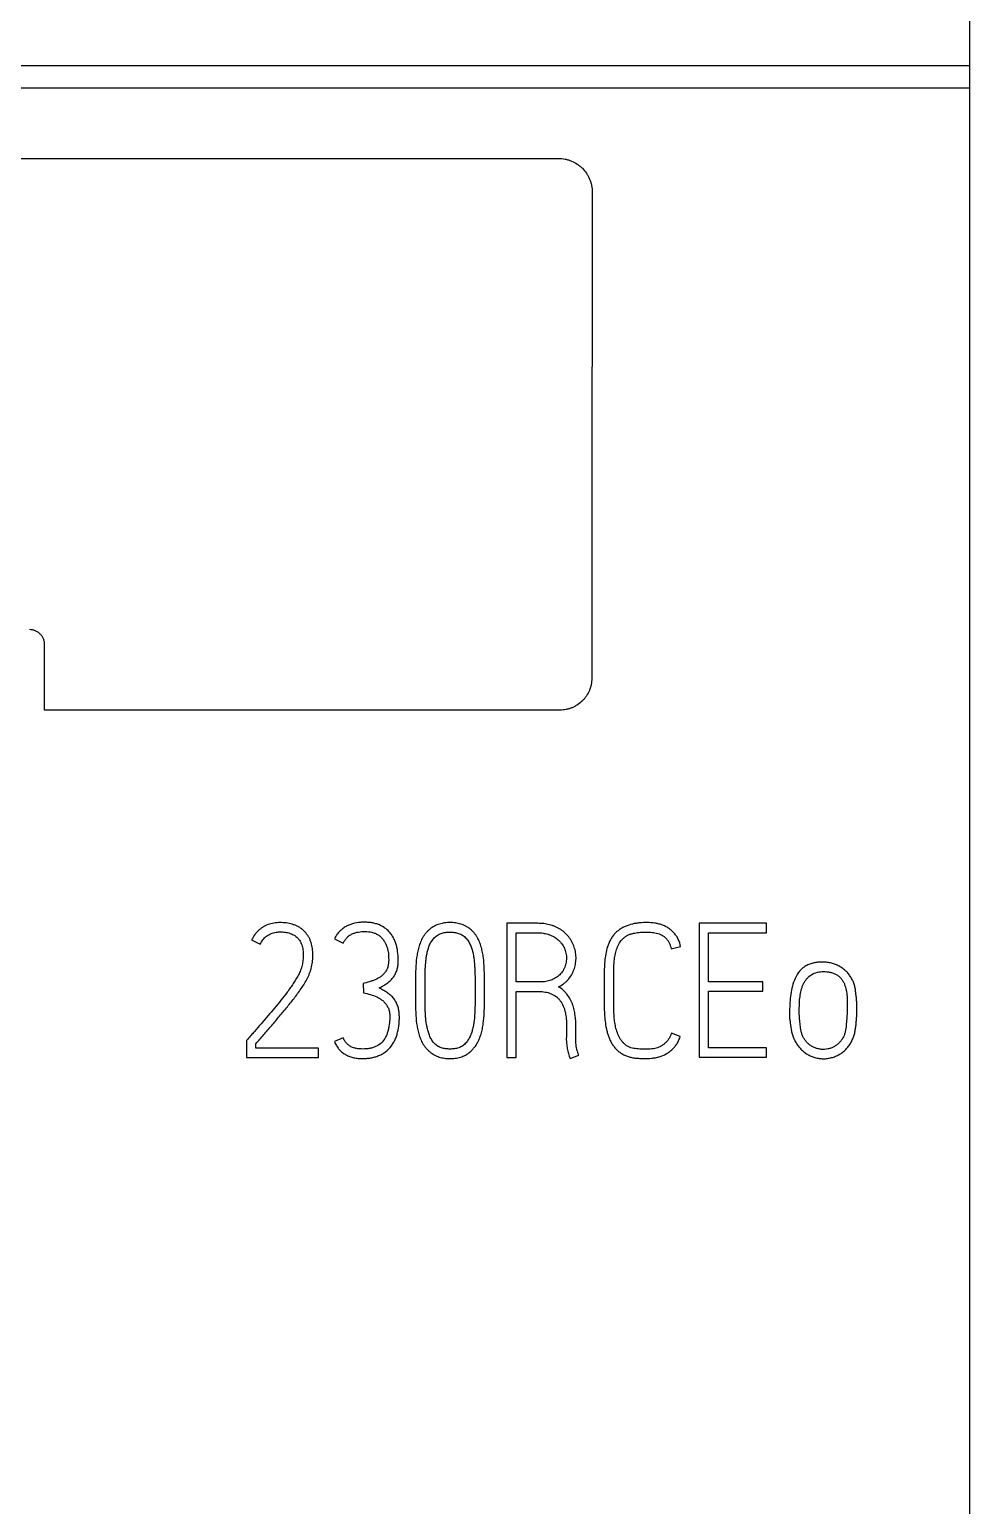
# Model space of a CAD drawing. Extents: x 0 to 420, y 0 to 297.
# Drawn here: x 143.73 to 157.73, y 192.13 to 214.12 of the extents above; entities that cross this region are included whole.
import ezdxf

# ---------------------------------------------------------------- set-up
doc = ezdxf.new("R2010")
doc.units = 0
doc.header["$LTSCALE"] = 23.1
doc.layers.add('10000_FRONT', color=7, linetype='CONTINUOUS')
doc.layers.add('10500_FRONT_LABELING', color=7, linetype='CONTINUOUS')

msp = doc.modelspace()

# ---------------------------------------------------------------- linework, layer by layer
at = {"layer": '10000_FRONT', "color": 7, "linetype": 'CONTINUOUS'}
for p, q in [((157.734, 236.105), (157.734, 146.105)), ((86.234, 213.585), (157.734, 213.585)), ((86.234, 213.252), (157.734, 213.252)), ((130.754, 212.199), (151.615, 212.199)), ((151.634, 203.981), (143.96, 203.981))]:
    msp.add_line(p, q, dxfattribs=at)
for points, knots in [([(151.615, 212.199), (151.648, 212.199), (151.681, 212.195), (151.729, 212.186), (151.745, 212.181), (151.776, 212.172), (151.792, 212.166), (151.837, 212.147), (151.866, 212.132), (151.907, 212.105), (151.92, 212.095), (151.945, 212.074), (151.957, 212.064), (151.992, 212.029), (152.013, 212.004), (152.04, 211.963), (152.048, 211.949), (152.064, 211.92), (152.071, 211.905), (152.083, 211.875), (152.089, 211.86), (152.098, 211.829), (152.102, 211.813), (152.112, 211.764), (152.115, 211.732), (152.115, 211.699)], [0, 0, 0, 0, 0.125, 0.125, 0.1875, 0.1875, 0.25, 0.25, 0.375, 0.375, 0.4375, 0.4375, 0.5, 0.5, 0.625, 0.625, 0.6875, 0.6875, 0.75, 0.75, 0.8125, 0.8125, 0.875, 0.875, 1, 1, 1, 1]), ([(143.96, 204.955), (143.96, 204.969), (143.958, 204.984), (143.954, 205.006), (143.952, 205.013), (143.948, 205.027), (143.945, 205.034), (143.937, 205.054), (143.93, 205.067), (143.914, 205.092), (143.904, 205.103), (143.883, 205.124), (143.872, 205.133), (143.854, 205.146), (143.847, 205.15), (143.834, 205.157), (143.821, 205.163), (143.807, 205.168), (143.793, 205.172), (143.786, 205.174), (143.764, 205.178), (143.749, 205.18), (143.734, 205.18)], [0, 0, 0, 0, 0.125, 0.125, 0.1875, 0.1875, 0.25, 0.25, 0.375, 0.375, 0.5, 0.5, 0.625, 0.625, 0.6875, 0.6875, 0.75, 0.8125, 0.8125, 0.875, 0.875, 1, 1, 1, 1]), ([(152.109, 204.455), (152.109, 204.423), (152.106, 204.392), (152.097, 204.347), (152.093, 204.332), (152.084, 204.302), (152.079, 204.288), (152.061, 204.245), (152.046, 204.217), (152.02, 204.179), (152.011, 204.166), (151.991, 204.142), (151.981, 204.131), (151.948, 204.098), (151.924, 204.078), (151.885, 204.052), (151.872, 204.044), (151.844, 204.03), (151.817, 204.016), (151.787, 204.006), (151.758, 203.997), (151.743, 203.993), (151.697, 203.984), (151.666, 203.981), (151.634, 203.981)], [0, 0, 0, 0, 0.125, 0.125, 0.1875, 0.1875, 0.25, 0.25, 0.375, 0.375, 0.4375, 0.4375, 0.5, 0.5, 0.625, 0.625, 0.6875, 0.6875, 0.75, 0.8125, 0.8125, 0.875, 0.875, 1, 1, 1, 1])]:
    msp.add_open_spline(points, degree=3, knots=knots, dxfattribs=at)
for points in [[(152.115, 211.699), (152.112, 209.285), (152.11, 206.87), (152.109, 204.455)], [(143.96, 203.981), (143.96, 204.305), (143.96, 204.63), (143.96, 204.955)]]:
    msp.add_open_spline(points, degree=3, dxfattribs=at)
at = {"layer": '10500_FRONT_LABELING', "color": 7, "linetype": 'CONTINUOUS'}
for p, q in [((150.843, 200.805), (150.843, 198.805)), ((151.306, 200.805), (150.843, 200.805)), ((153.709, 200.805), (153.709, 198.81)), ((154.71, 200.805), (153.709, 200.805)), ((154.71, 200.663), (154.71, 200.805)), ((147.043, 200.558), (147.169, 200.494)), ((148.275, 200.572), (148.404, 200.508)), ((150.985, 199.931), (150.985, 200.663)), ((150.985, 200.663), (151.306, 200.663)), ((153.848, 199.931), (153.848, 200.663)), ((153.848, 200.663), (154.71, 200.663)), ((153.293, 200.425), (153.43, 200.458)), ((152.295, 200.097), (152.295, 199.57)), ((152.437, 199.57), (152.437, 200.097)), ((148.702, 199.906), (148.71, 199.767)), ((151.328, 199.931), (150.985, 199.931)), ((154.657, 199.931), (153.848, 199.931)), ((154.657, 199.792), (154.657, 199.931)), ((149.482, 199.817), (149.482, 199.787)), ((149.625, 199.787), (149.625, 199.817)), ((150.372, 199.817), (150.372, 199.787)), ((150.511, 199.787), (150.511, 199.817)), ((150.985, 198.805), (150.985, 199.789)), ((150.985, 199.789), (151.322, 199.789)), ((153.848, 198.949), (153.848, 199.792)), ((153.848, 199.792), (154.657, 199.792)), ((151.732, 199.29), (151.732, 199.115)), ((151.872, 199.207), (151.872, 199.262)), ((146.985, 199.079), (146.968, 199.06)), ((146.968, 199.06), (146.968, 198.805)), ((147.107, 198.943), (147.107, 199.01)), ((148.404, 199.101), (148.275, 199.043)), ((151.732, 199.115), (151.729, 199.09)), ((153.427, 199.121), (153.296, 199.168)), ((146.968, 198.805), (148.038, 198.805)), ((148.038, 198.943), (147.107, 198.943)), ((148.038, 198.805), (148.038, 198.943)), ((150.843, 198.805), (150.985, 198.805)), ((151.785, 198.791), (151.916, 198.841)), ((153.709, 198.81), (154.71, 198.81)), ((154.71, 198.949), (153.848, 198.949)), ((154.71, 198.81), (154.71, 198.949))]:
    msp.add_line(p, q, dxfattribs=at)
for points, knots in [([(147.107, 199.01), (147.146, 199.056), (147.185, 199.102), (147.264, 199.194), (147.303, 199.239), (147.381, 199.331), (147.421, 199.377), (147.498, 199.469), (147.537, 199.516), (147.613, 199.609), (147.651, 199.656), (147.706, 199.728), (147.724, 199.752), (147.759, 199.801), (147.776, 199.826), (147.81, 199.877), (147.826, 199.902), (147.857, 199.954), (147.871, 199.981), (147.89, 200.022), (147.896, 200.036), (147.907, 200.064), (147.913, 200.078), (147.922, 200.107), (147.926, 200.121), (147.934, 200.151), (147.937, 200.166), (147.946, 200.21), (147.95, 200.24), (147.955, 200.3), (147.955, 200.33), (147.953, 200.376), (147.952, 200.391), (147.949, 200.421), (147.947, 200.437), (147.939, 200.481), (147.931, 200.511), (147.918, 200.547), (147.915, 200.554), (147.909, 200.568), (147.906, 200.575), (147.896, 200.595), (147.888, 200.608), (147.872, 200.634), (147.863, 200.646), (147.843, 200.669), (147.833, 200.68), (147.811, 200.702), (147.8, 200.712), (147.776, 200.731), (147.763, 200.739), (147.737, 200.754), (147.724, 200.761), (147.696, 200.773), (147.682, 200.779), (147.639, 200.794), (147.61, 200.802), (147.565, 200.81), (147.55, 200.811), (147.52, 200.814), (147.504, 200.815), (147.459, 200.816), (147.428, 200.815), (147.383, 200.81), (147.368, 200.807), (147.338, 200.801), (147.323, 200.798), (147.28, 200.784), (147.252, 200.772), (147.212, 200.749), (147.199, 200.741), (147.175, 200.723), (147.151, 200.704), (147.129, 200.683), (147.109, 200.66), (147.099, 200.649), (147.071, 200.612), (147.056, 200.586), (147.043, 200.558)], [0, 0, 0, 0, 0.0625, 0.0625, 0.125, 0.125, 0.1875, 0.1875, 0.25, 0.25, 0.3125, 0.3125, 0.34375, 0.34375, 0.375, 0.375, 0.40625, 0.40625, 0.4375, 0.4375, 0.453125, 0.453125, 0.46875, 0.46875, 0.484375, 0.484375, 0.5, 0.5, 0.53125, 0.53125, 0.5625, 0.5625, 0.578125, 0.578125, 0.59375, 0.59375, 0.625, 0.625, 0.632812, 0.632812, 0.640625, 0.640625, 0.65625, 0.65625, 0.671875, 0.671875, 0.6875, 0.6875, 0.703125, 0.703125, 0.71875, 0.71875, 0.734375, 0.734375, 0.75, 0.75, 0.78125, 0.78125, 0.796875, 0.796875, 0.8125, 0.8125, 0.84375, 0.84375, 0.859375, 0.859375, 0.875, 0.875, 0.90625, 0.90625, 0.921875, 0.921875, 0.9375, 0.953125, 0.953125, 0.96875, 0.96875, 1, 1, 1, 1]), ([(148.942, 199.842), (148.96, 199.851), (148.977, 199.86), (149.012, 199.88), (149.029, 199.891), (149.054, 199.907), (149.062, 199.913), (149.078, 199.925), (149.086, 199.931), (149.101, 199.944), (149.109, 199.951), (149.123, 199.966), (149.13, 199.973), (149.15, 199.996), (149.162, 200.013), (149.177, 200.039), (149.182, 200.048), (149.191, 200.066), (149.195, 200.075), (149.206, 200.104), (149.212, 200.123), (149.22, 200.163), (149.223, 200.183), (149.226, 200.223), (149.226, 200.243), (149.226, 200.284), (149.225, 200.304), (149.221, 200.364), (149.216, 200.404), (149.202, 200.464), (149.197, 200.483), (149.185, 200.522), (149.177, 200.541), (149.161, 200.577), (149.151, 200.595), (149.13, 200.63), (149.118, 200.647), (149.092, 200.678), (149.072, 200.7), (149.048, 200.719), (149.032, 200.732), (149.024, 200.738), (148.982, 200.766), (148.945, 200.783), (148.896, 200.798), (148.886, 200.801), (148.867, 200.806), (148.837, 200.812), (148.787, 200.819), (148.747, 200.821), (148.706, 200.821), (148.686, 200.821), (148.625, 200.816), (148.586, 200.81), (148.537, 200.796), (148.528, 200.793), (148.509, 200.786), (148.499, 200.782), (148.471, 200.77), (148.435, 200.751), (148.402, 200.728), (148.378, 200.708), (148.371, 200.702), (148.356, 200.688), (148.349, 200.68), (148.328, 200.658), (148.316, 200.642), (148.299, 200.617), (148.294, 200.608), (148.284, 200.59), (148.279, 200.581), (148.275, 200.572)], [0, 0, 0, 0, 0.03125, 0.03125, 0.0625, 0.0625, 0.078125, 0.078125, 0.09375, 0.09375, 0.109375, 0.109375, 0.125, 0.125, 0.15625, 0.15625, 0.171875, 0.171875, 0.1875, 0.1875, 0.21875, 0.21875, 0.25, 0.25, 0.28125, 0.28125, 0.3125, 0.3125, 0.375, 0.375, 0.40625, 0.40625, 0.4375, 0.4375, 0.46875, 0.46875, 0.5, 0.5, 0.53125, 0.546875, 0.546875, 0.5625, 0.5625, 0.625, 0.625, 0.640625, 0.640625, 0.65625, 0.6875, 0.71875, 0.71875, 0.75, 0.75, 0.8125, 0.8125, 0.828125, 0.828125, 0.84375, 0.84375, 0.875, 0.90625, 0.90625, 0.921875, 0.921875, 0.9375, 0.9375, 0.96875, 0.96875, 0.984375, 0.984375, 1, 1, 1, 1]), ([(150.511, 199.817), (150.511, 199.87), (150.511, 199.923), (150.51, 200.002), (150.51, 200.029), (150.509, 200.082), (150.508, 200.108), (150.505, 200.187), (150.501, 200.24), (150.491, 200.318), (150.487, 200.345), (150.477, 200.397), (150.471, 200.423), (150.456, 200.475), (150.448, 200.5), (150.428, 200.55), (150.416, 200.574), (150.395, 200.609), (150.388, 200.62), (150.372, 200.642), (150.364, 200.653), (150.338, 200.683), (150.319, 200.702), (150.288, 200.728), (150.277, 200.736), (150.255, 200.751), (150.243, 200.758), (150.208, 200.776), (150.183, 200.786), (150.144, 200.798), (150.131, 200.801), (150.105, 200.807), (150.092, 200.809), (150.052, 200.814), (150.025, 200.816), (149.971, 200.816), (149.944, 200.814), (149.891, 200.807), (149.865, 200.802), (149.827, 200.79), (149.814, 200.786), (149.789, 200.776), (149.776, 200.77), (149.741, 200.751), (149.719, 200.736), (149.687, 200.711), (149.677, 200.702), (149.658, 200.683), (149.649, 200.673), (149.632, 200.652), (149.624, 200.642), (149.608, 200.62), (149.601, 200.608), (149.58, 200.574), (149.569, 200.55), (149.549, 200.5), (149.54, 200.475), (149.529, 200.436), (149.526, 200.423), (149.519, 200.397), (149.516, 200.384), (149.508, 200.345), (149.504, 200.319), (149.493, 200.24), (149.489, 200.187), (149.486, 200.108), (149.485, 200.082), (149.484, 200.029), (149.484, 200.002), (149.483, 199.923), (149.482, 199.87), (149.482, 199.817)], [0, 0, 0, 0, 0.0625, 0.0625, 0.09375, 0.09375, 0.125, 0.125, 0.1875, 0.1875, 0.21875, 0.21875, 0.25, 0.25, 0.28125, 0.28125, 0.3125, 0.3125, 0.328125, 0.328125, 0.34375, 0.34375, 0.375, 0.375, 0.390625, 0.390625, 0.40625, 0.40625, 0.4375, 0.4375, 0.453125, 0.453125, 0.46875, 0.46875, 0.5, 0.5, 0.53125, 0.53125, 0.5625, 0.5625, 0.578125, 0.578125, 0.59375, 0.59375, 0.625, 0.625, 0.640625, 0.640625, 0.65625, 0.65625, 0.671875, 0.671875, 0.6875, 0.6875, 0.71875, 0.71875, 0.75, 0.75, 0.765625, 0.765625, 0.78125, 0.78125, 0.8125, 0.8125, 0.875, 0.875, 0.90625, 0.90625, 0.9375, 0.9375, 1, 1, 1, 1]), ([(151.615, 199.859), (151.641, 199.872), (151.666, 199.887), (151.7, 199.913), (151.712, 199.922), (151.733, 199.941), (151.744, 199.952), (151.773, 199.984), (151.79, 200.007), (151.812, 200.044), (151.819, 200.057), (151.831, 200.083), (151.837, 200.097), (151.852, 200.137), (151.86, 200.165), (151.868, 200.208), (151.87, 200.222), (151.873, 200.251), (151.874, 200.265), (151.875, 200.309), (151.873, 200.337), (151.866, 200.38), (151.863, 200.394), (151.856, 200.423), (151.852, 200.437), (151.838, 200.478), (151.827, 200.504), (151.807, 200.542), (151.799, 200.555), (151.783, 200.579), (151.775, 200.591), (151.748, 200.625), (151.728, 200.646), (151.696, 200.675), (151.685, 200.684), (151.661, 200.701), (151.649, 200.71), (151.613, 200.732), (151.587, 200.746), (151.547, 200.763), (151.533, 200.768), (151.506, 200.777), (151.464, 200.789), (151.421, 200.797), (151.378, 200.801), (151.364, 200.803), (151.335, 200.804), (151.32, 200.805), (151.306, 200.805)], [0, 0, 0, 0, 0.0625, 0.0625, 0.09375, 0.09375, 0.125, 0.125, 0.1875, 0.1875, 0.21875, 0.21875, 0.25, 0.25, 0.3125, 0.3125, 0.34375, 0.34375, 0.375, 0.375, 0.4375, 0.4375, 0.46875, 0.46875, 0.5, 0.5, 0.5625, 0.5625, 0.59375, 0.59375, 0.625, 0.625, 0.6875, 0.6875, 0.71875, 0.71875, 0.75, 0.75, 0.8125, 0.8125, 0.84375, 0.84375, 0.875, 0.9375, 0.9375, 0.96875, 0.96875, 1, 1, 1, 1]), ([(153.43, 200.458), (153.425, 200.495), (153.414, 200.531), (153.394, 200.573), (153.39, 200.581), (153.381, 200.598), (153.376, 200.605), (153.361, 200.629), (153.349, 200.643), (153.325, 200.671), (153.311, 200.685), (153.283, 200.709), (153.268, 200.721), (153.238, 200.741), (153.222, 200.751), (153.188, 200.768), (153.171, 200.775), (153.136, 200.788), (153.118, 200.793), (153.082, 200.802), (153.064, 200.805), (153.008, 200.813), (152.971, 200.815), (152.898, 200.816), (152.861, 200.815), (152.805, 200.81), (152.787, 200.807), (152.75, 200.802), (152.732, 200.798), (152.677, 200.785), (152.642, 200.774), (152.599, 200.755), (152.591, 200.751), (152.574, 200.743), (152.566, 200.739), (152.542, 200.725), (152.526, 200.715), (152.497, 200.692), (152.482, 200.68), (152.455, 200.654), (152.443, 200.641), (152.42, 200.612), (152.409, 200.596), (152.395, 200.573), (152.39, 200.565), (152.381, 200.548), (152.377, 200.54), (152.357, 200.498), (152.344, 200.463), (152.324, 200.392), (152.317, 200.356), (152.3, 200.246), (152.295, 200.172), (152.295, 200.097)], [0, 0, 0, 0, 0.0625, 0.0625, 0.078125, 0.078125, 0.09375, 0.09375, 0.125, 0.125, 0.15625, 0.15625, 0.1875, 0.1875, 0.21875, 0.21875, 0.25, 0.25, 0.28125, 0.28125, 0.3125, 0.3125, 0.375, 0.375, 0.4375, 0.4375, 0.46875, 0.46875, 0.5, 0.5, 0.5625, 0.5625, 0.578125, 0.578125, 0.59375, 0.59375, 0.625, 0.625, 0.65625, 0.65625, 0.6875, 0.6875, 0.71875, 0.71875, 0.734375, 0.734375, 0.75, 0.75, 0.8125, 0.8125, 0.875, 0.875, 1, 1, 1, 1]), ([(147.169, 200.494), (147.18, 200.517), (147.193, 200.539), (147.218, 200.569), (147.226, 200.579), (147.245, 200.597), (147.265, 200.614), (147.286, 200.628), (147.308, 200.641), (147.32, 200.647), (147.356, 200.662), (147.38, 200.668), (147.419, 200.674), (147.432, 200.675), (147.457, 200.677), (147.47, 200.677), (147.509, 200.677), (147.534, 200.674), (147.572, 200.667), (147.585, 200.665), (147.61, 200.658), (147.622, 200.653), (147.646, 200.644), (147.658, 200.638), (147.674, 200.628), (147.68, 200.625), (147.691, 200.618), (147.696, 200.614), (147.711, 200.602), (147.721, 200.593), (147.734, 200.579), (147.738, 200.575), (147.746, 200.565), (147.75, 200.559), (147.761, 200.543), (147.768, 200.532), (147.78, 200.509), (147.785, 200.497), (147.793, 200.473), (147.797, 200.46), (147.803, 200.435), (147.805, 200.423), (147.809, 200.397), (147.81, 200.385), (147.812, 200.359), (147.813, 200.346), (147.812, 200.307), (147.811, 200.282), (147.804, 200.231), (147.8, 200.206), (147.791, 200.168), (147.788, 200.156), (147.78, 200.131), (147.776, 200.119), (147.763, 200.082), (147.753, 200.059), (147.729, 200.014), (147.716, 199.992), (147.69, 199.949), (147.662, 199.906), (147.633, 199.864), (147.604, 199.822), (147.589, 199.801), (147.543, 199.74), (147.512, 199.7), (147.448, 199.62), (147.416, 199.581), (147.35, 199.503), (147.317, 199.464), (147.251, 199.387), (147.218, 199.348), (147.152, 199.271), (147.118, 199.233), (147.068, 199.175), (147.051, 199.156), (147.018, 199.118), (147.001, 199.098), (146.985, 199.079)], [0, 0, 0, 0, 0.03125, 0.03125, 0.046875, 0.046875, 0.0625, 0.078125, 0.078125, 0.09375, 0.09375, 0.125, 0.125, 0.140625, 0.140625, 0.15625, 0.15625, 0.1875, 0.1875, 0.203125, 0.203125, 0.21875, 0.21875, 0.234375, 0.234375, 0.242188, 0.242188, 0.25, 0.25, 0.265625, 0.265625, 0.273438, 0.273438, 0.28125, 0.28125, 0.296875, 0.296875, 0.3125, 0.3125, 0.328125, 0.328125, 0.34375, 0.34375, 0.359375, 0.359375, 0.375, 0.375, 0.40625, 0.40625, 0.4375, 0.4375, 0.453125, 0.453125, 0.46875, 0.46875, 0.5, 0.5, 0.53125, 0.53125, 0.5625, 0.59375, 0.59375, 0.625, 0.625, 0.6875, 0.6875, 0.75, 0.75, 0.8125, 0.8125, 0.875, 0.875, 0.9375, 0.9375, 0.96875, 0.96875, 1, 1, 1, 1]), ([(148.404, 200.508), (148.411, 200.523), (148.419, 200.537), (148.438, 200.564), (148.448, 200.577), (148.471, 200.601), (148.484, 200.612), (148.504, 200.626), (148.511, 200.631), (148.525, 200.639), (148.533, 200.643), (148.547, 200.65), (148.555, 200.654), (148.571, 200.659), (148.579, 200.662), (148.603, 200.669), (148.619, 200.673), (148.651, 200.678), (148.668, 200.68), (148.701, 200.682), (148.718, 200.683), (148.768, 200.682), (148.8, 200.678), (148.841, 200.669), (148.849, 200.667), (148.865, 200.662), (148.873, 200.659), (148.896, 200.65), (148.911, 200.642), (148.932, 200.629), (148.939, 200.624), (148.952, 200.614), (148.959, 200.608), (148.977, 200.592), (148.988, 200.579), (149.004, 200.56), (149.008, 200.553), (149.018, 200.539), (149.031, 200.518), (149.042, 200.496), (149.051, 200.473), (149.054, 200.465), (149.06, 200.449), (149.062, 200.441), (149.069, 200.417), (149.072, 200.401), (149.081, 200.352), (149.083, 200.319), (149.084, 200.269), (149.084, 200.252), (149.083, 200.219), (149.081, 200.203), (149.076, 200.17), (149.072, 200.154), (149.06, 200.123), (149.052, 200.108), (149.039, 200.087), (149.034, 200.08), (149.024, 200.067), (149.019, 200.06), (149.008, 200.048), (149.002, 200.042), (148.99, 200.03), (148.983, 200.025), (148.964, 200.009), (148.95, 200), (148.922, 199.983), (148.907, 199.976), (148.877, 199.962), (148.861, 199.956), (148.83, 199.945), (148.814, 199.94), (148.766, 199.925), (148.734, 199.915), (148.702, 199.906)], [0, 0, 0, 0, 0.03125, 0.03125, 0.0625, 0.0625, 0.09375, 0.09375, 0.109375, 0.109375, 0.125, 0.125, 0.140625, 0.140625, 0.15625, 0.15625, 0.1875, 0.1875, 0.21875, 0.21875, 0.25, 0.25, 0.3125, 0.3125, 0.328125, 0.328125, 0.34375, 0.34375, 0.375, 0.375, 0.390625, 0.390625, 0.40625, 0.40625, 0.4375, 0.4375, 0.453125, 0.453125, 0.46875, 0.5, 0.5, 0.515625, 0.515625, 0.53125, 0.53125, 0.5625, 0.5625, 0.625, 0.625, 0.65625, 0.65625, 0.6875, 0.6875, 0.71875, 0.71875, 0.75, 0.75, 0.765625, 0.765625, 0.78125, 0.78125, 0.796875, 0.796875, 0.8125, 0.8125, 0.84375, 0.84375, 0.875, 0.875, 0.90625, 0.90625, 0.9375, 0.9375, 1, 1, 1, 1]), ([(149.625, 199.817), (149.625, 199.861), (149.625, 199.905), (149.626, 199.992), (149.626, 200.036), (149.628, 200.102), (149.629, 200.124), (149.632, 200.168), (149.633, 200.19), (149.637, 200.233), (149.639, 200.255), (149.645, 200.299), (149.648, 200.32), (149.656, 200.363), (149.661, 200.385), (149.672, 200.427), (149.679, 200.447), (149.691, 200.478), (149.696, 200.488), (149.706, 200.508), (149.711, 200.518), (149.723, 200.536), (149.735, 200.555), (149.749, 200.572), (149.764, 200.588), (149.772, 200.596), (149.788, 200.611), (149.797, 200.618), (149.815, 200.63), (149.824, 200.636), (149.844, 200.646), (149.854, 200.65), (149.886, 200.661), (149.907, 200.666), (149.94, 200.671), (149.951, 200.672), (149.973, 200.674), (149.984, 200.674), (150.018, 200.674), (150.039, 200.673), (150.072, 200.669), (150.083, 200.667), (150.105, 200.662), (150.115, 200.659), (150.147, 200.648), (150.167, 200.639), (150.195, 200.62), (150.204, 200.614), (150.221, 200.599), (150.229, 200.592), (150.244, 200.575), (150.251, 200.566), (150.264, 200.548), (150.27, 200.539), (150.288, 200.511), (150.298, 200.491), (150.311, 200.46), (150.315, 200.45), (150.322, 200.429), (150.325, 200.418), (150.335, 200.387), (150.34, 200.365), (150.348, 200.322), (150.351, 200.3), (150.357, 200.257), (150.359, 200.235), (150.363, 200.191), (150.364, 200.169), (150.367, 200.125), (150.368, 200.103), (150.37, 200.037), (150.37, 199.993), (150.371, 199.905), (150.372, 199.861), (150.372, 199.817)], [0, 0, 0, 0, 0.0625, 0.0625, 0.125, 0.125, 0.15625, 0.15625, 0.1875, 0.1875, 0.21875, 0.21875, 0.25, 0.25, 0.28125, 0.28125, 0.3125, 0.3125, 0.328125, 0.328125, 0.34375, 0.34375, 0.359375, 0.375, 0.375, 0.390625, 0.390625, 0.40625, 0.40625, 0.421875, 0.421875, 0.4375, 0.4375, 0.46875, 0.46875, 0.484375, 0.484375, 0.5, 0.5, 0.53125, 0.53125, 0.546875, 0.546875, 0.5625, 0.5625, 0.59375, 0.59375, 0.609375, 0.609375, 0.625, 0.625, 0.640625, 0.640625, 0.65625, 0.65625, 0.6875, 0.6875, 0.703125, 0.703125, 0.71875, 0.71875, 0.75, 0.75, 0.78125, 0.78125, 0.8125, 0.8125, 0.84375, 0.84375, 0.875, 0.875, 0.9375, 0.9375, 1, 1, 1, 1]), ([(151.306, 200.663), (151.332, 200.663), (151.357, 200.662), (151.408, 200.655), (151.434, 200.65), (151.483, 200.634), (151.507, 200.624), (151.552, 200.6), (151.574, 200.586), (151.605, 200.562), (151.614, 200.554), (151.633, 200.536), (151.651, 200.517), (151.666, 200.496), (151.681, 200.475), (151.687, 200.463), (151.705, 200.429), (151.713, 200.404), (151.723, 200.367), (151.726, 200.354), (151.73, 200.328), (151.731, 200.315), (151.732, 200.29), (151.732, 200.277), (151.731, 200.251), (151.729, 200.238), (151.723, 200.2), (151.716, 200.175), (151.704, 200.145), (151.702, 200.139), (151.696, 200.127), (151.693, 200.121), (151.684, 200.104), (151.677, 200.093), (151.655, 200.062), (151.637, 200.043), (151.597, 200.009), (151.576, 199.994), (151.542, 199.976), (151.53, 199.97), (151.506, 199.96), (151.494, 199.956), (151.457, 199.944), (151.432, 199.939), (151.38, 199.932), (151.354, 199.931), (151.328, 199.931)], [0, 0, 0, 0, 0.0625, 0.0625, 0.125, 0.125, 0.1875, 0.1875, 0.25, 0.25, 0.28125, 0.28125, 0.3125, 0.34375, 0.34375, 0.375, 0.375, 0.4375, 0.4375, 0.46875, 0.46875, 0.5, 0.5, 0.53125, 0.53125, 0.5625, 0.5625, 0.625, 0.625, 0.640625, 0.640625, 0.65625, 0.65625, 0.6875, 0.6875, 0.75, 0.75, 0.8125, 0.8125, 0.84375, 0.84375, 0.875, 0.875, 0.9375, 0.9375, 1, 1, 1, 1]), ([(152.437, 200.097), (152.437, 200.126), (152.438, 200.154), (152.441, 200.211), (152.443, 200.24), (152.45, 200.296), (152.454, 200.325), (152.466, 200.381), (152.474, 200.408), (152.49, 200.449), (152.495, 200.462), (152.508, 200.488), (152.514, 200.501), (152.537, 200.537), (152.555, 200.56), (152.581, 200.584), (152.587, 200.588), (152.598, 200.597), (152.604, 200.602), (152.622, 200.614), (152.634, 200.621), (152.66, 200.634), (152.673, 200.64), (152.694, 200.647), (152.701, 200.649), (152.715, 200.652), (152.722, 200.654), (152.743, 200.659), (152.757, 200.661), (152.785, 200.665), (152.799, 200.667), (152.842, 200.672), (152.87, 200.673), (152.928, 200.675), (152.956, 200.674), (153.013, 200.67), (153.042, 200.666), (153.084, 200.655), (153.098, 200.651), (153.125, 200.642), (153.138, 200.636), (153.163, 200.622), (153.175, 200.615), (153.198, 200.597), (153.208, 200.588), (153.223, 200.572), (153.228, 200.566), (153.236, 200.555), (153.241, 200.549), (153.252, 200.531), (153.259, 200.519), (153.272, 200.493), (153.277, 200.48), (153.286, 200.452), (153.29, 200.439), (153.293, 200.425)], [0, 0, 0, 0, 0.0625, 0.0625, 0.125, 0.125, 0.1875, 0.1875, 0.25, 0.25, 0.28125, 0.28125, 0.3125, 0.3125, 0.375, 0.375, 0.390625, 0.390625, 0.40625, 0.40625, 0.4375, 0.4375, 0.46875, 0.46875, 0.484375, 0.484375, 0.5, 0.5, 0.53125, 0.53125, 0.5625, 0.5625, 0.625, 0.625, 0.6875, 0.6875, 0.75, 0.75, 0.78125, 0.78125, 0.8125, 0.8125, 0.84375, 0.84375, 0.875, 0.875, 0.890625, 0.890625, 0.90625, 0.90625, 0.9375, 0.9375, 0.96875, 0.96875, 1, 1, 1, 1]), ([(156.056, 199.558), (156.056, 199.579), (156.056, 199.6), (156.054, 199.641), (156.053, 199.662), (156.05, 199.693), (156.049, 199.703), (156.047, 199.724), (156.045, 199.734), (156.043, 199.755), (156.041, 199.765), (156.039, 199.786), (156.038, 199.796), (156.034, 199.827), (156.03, 199.848), (156.02, 199.888), (156.014, 199.908), (155.999, 199.946), (155.99, 199.965), (155.969, 200.001), (155.958, 200.018), (155.933, 200.051), (155.92, 200.067), (155.891, 200.097), (155.875, 200.111), (155.842, 200.137), (155.825, 200.148), (155.79, 200.169), (155.771, 200.179), (155.742, 200.191), (155.733, 200.195), (155.713, 200.201), (155.703, 200.205), (155.673, 200.213), (155.653, 200.218), (155.622, 200.223), (155.612, 200.224), (155.591, 200.226), (155.581, 200.227), (155.549, 200.228), (155.528, 200.228), (155.487, 200.225), (155.466, 200.223), (155.425, 200.216), (155.405, 200.212), (155.365, 200.201), (155.345, 200.194), (155.316, 200.181), (155.307, 200.176), (155.289, 200.166), (155.28, 200.16), (155.254, 200.142), (155.239, 200.129), (155.21, 200.099), (155.196, 200.083), (155.16, 200.032), (155.142, 199.995), (155.111, 199.918), (155.099, 199.878), (155.08, 199.798), (155.074, 199.757), (155.063, 199.675), (155.06, 199.633), (155.056, 199.551), (155.055, 199.509), (155.055, 199.468)], [0, 0, 0, 0, 0.03125, 0.03125, 0.0625, 0.0625, 0.078125, 0.078125, 0.09375, 0.09375, 0.109375, 0.109375, 0.125, 0.125, 0.15625, 0.15625, 0.1875, 0.1875, 0.21875, 0.21875, 0.25, 0.25, 0.28125, 0.28125, 0.3125, 0.3125, 0.34375, 0.34375, 0.375, 0.375, 0.390625, 0.390625, 0.40625, 0.40625, 0.4375, 0.4375, 0.453125, 0.453125, 0.46875, 0.46875, 0.5, 0.5, 0.53125, 0.53125, 0.5625, 0.5625, 0.59375, 0.59375, 0.609375, 0.609375, 0.625, 0.625, 0.65625, 0.65625, 0.6875, 0.6875, 0.75, 0.75, 0.8125, 0.8125, 0.875, 0.875, 0.9375, 0.9375, 1, 1, 1, 1]), ([(155.214, 199.287), (155.212, 199.303), (155.21, 199.319), (155.206, 199.35), (155.205, 199.366), (155.202, 199.397), (155.201, 199.413), (155.2, 199.445), (155.2, 199.46), (155.2, 199.492), (155.2, 199.508), (155.2, 199.539), (155.2, 199.555), (155.201, 199.602), (155.202, 199.634), (155.208, 199.697), (155.212, 199.729), (155.223, 199.791), (155.231, 199.821), (155.246, 199.866), (155.252, 199.88), (155.265, 199.909), (155.273, 199.924), (155.29, 199.951), (155.299, 199.964), (155.314, 199.982), (155.32, 199.988), (155.331, 199.999), (155.337, 200.005), (155.367, 200.031), (155.394, 200.048), (155.453, 200.073), (155.484, 200.08), (155.532, 200.085), (155.548, 200.086), (155.58, 200.086), (155.595, 200.086), (155.627, 200.083), (155.643, 200.08), (155.666, 200.075), (155.674, 200.073), (155.689, 200.069), (155.697, 200.066), (155.72, 200.058), (155.734, 200.052), (155.755, 200.04), (155.762, 200.036), (155.775, 200.026), (155.782, 200.022), (155.8, 200.006), (155.811, 199.995), (155.832, 199.971), (155.841, 199.958), (155.858, 199.93), (155.865, 199.916), (155.877, 199.886), (155.882, 199.871), (155.896, 199.825), (155.902, 199.794), (155.91, 199.731), (155.912, 199.699), (155.914, 199.635), (155.914, 199.604), (155.914, 199.556), (155.913, 199.54), (155.913, 199.508), (155.912, 199.492), (155.911, 199.46), (155.911, 199.444), (155.909, 199.413), (155.909, 199.397), (155.906, 199.365), (155.904, 199.349), (155.901, 199.318), (155.899, 199.302), (155.896, 199.27), (155.895, 199.254), (155.891, 199.223), (155.889, 199.207), (155.881, 199.176), (155.877, 199.16), (155.865, 199.13), (155.858, 199.115), (155.842, 199.087), (155.833, 199.074), (155.814, 199.047), (155.803, 199.035), (155.781, 199.012), (155.769, 199.001), (155.749, 198.987), (155.743, 198.982), (155.729, 198.973), (155.722, 198.969), (155.701, 198.958), (155.686, 198.952), (155.663, 198.944), (155.655, 198.941), (155.64, 198.937), (155.632, 198.935), (155.608, 198.93), (155.592, 198.928), (155.568, 198.927), (155.56, 198.927), (155.544, 198.927), (155.536, 198.927), (155.511, 198.929), (155.495, 198.932), (155.464, 198.939), (155.449, 198.944), (155.426, 198.953), (155.418, 198.956), (155.404, 198.963), (155.396, 198.966), (155.376, 198.978), (155.362, 198.987), (155.343, 199.002), (155.337, 199.007), (155.325, 199.018), (155.319, 199.024), (155.303, 199.042), (155.293, 199.055), (155.279, 199.075), (155.275, 199.081), (155.266, 199.095), (155.262, 199.102), (155.251, 199.124), (155.245, 199.139), (155.234, 199.169), (155.23, 199.184), (155.224, 199.216), (155.221, 199.232), (155.22, 199.248)], [0, 0, 0, 0, 0.015625, 0.015625, 0.03125, 0.03125, 0.046875, 0.046875, 0.0625, 0.0625, 0.078125, 0.078125, 0.09375, 0.09375, 0.125, 0.125, 0.15625, 0.15625, 0.1875, 0.1875, 0.203125, 0.203125, 0.21875, 0.21875, 0.234375, 0.234375, 0.242188, 0.242188, 0.25, 0.25, 0.28125, 0.28125, 0.3125, 0.3125, 0.328125, 0.328125, 0.34375, 0.34375, 0.359375, 0.359375, 0.367188, 0.367188, 0.375, 0.375, 0.390625, 0.390625, 0.398438, 0.398438, 0.40625, 0.40625, 0.421875, 0.421875, 0.4375, 0.4375, 0.453125, 0.453125, 0.46875, 0.46875, 0.5, 0.5, 0.53125, 0.53125, 0.5625, 0.5625, 0.578125, 0.578125, 0.59375, 0.59375, 0.609375, 0.609375, 0.625, 0.625, 0.640625, 0.640625, 0.65625, 0.65625, 0.671875, 0.671875, 0.6875, 0.6875, 0.703125, 0.703125, 0.71875, 0.71875, 0.734375, 0.734375, 0.75, 0.75, 0.765625, 0.765625, 0.773438, 0.773438, 0.78125, 0.78125, 0.796875, 0.796875, 0.804688, 0.804688, 0.8125, 0.8125, 0.828125, 0.828125, 0.835938, 0.835938, 0.84375, 0.84375, 0.859375, 0.859375, 0.875, 0.875, 0.882812, 0.882812, 0.890625, 0.890625, 0.90625, 0.90625, 0.914062, 0.914062, 0.921875, 0.921875, 0.9375, 0.9375, 0.945312, 0.945312, 0.953125, 0.953125, 0.96875, 0.96875, 0.984375, 0.984375, 1, 1, 1, 1]), ([(151.872, 199.262), (151.872, 199.319), (151.869, 199.376), (151.858, 199.46), (151.854, 199.489), (151.841, 199.544), (151.833, 199.571), (151.819, 199.61), (151.813, 199.624), (151.801, 199.649), (151.795, 199.662), (151.774, 199.699), (151.758, 199.723), (151.732, 199.756), (151.723, 199.767), (151.704, 199.788), (151.694, 199.798), (151.663, 199.827), (151.64, 199.844), (151.615, 199.859)], [0, 0, 0, 0, 0.25, 0.25, 0.375, 0.375, 0.5, 0.5, 0.5625, 0.5625, 0.625, 0.625, 0.75, 0.75, 0.8125, 0.8125, 0.875, 0.875, 1, 1, 1, 1]), ([(148.275, 199.043), (148.284, 199.024), (148.294, 199.005), (148.315, 198.969), (148.326, 198.951), (148.345, 198.927), (148.352, 198.919), (148.367, 198.903), (148.375, 198.896), (148.399, 198.876), (148.416, 198.864), (148.443, 198.848), (148.453, 198.843), (148.472, 198.834), (148.481, 198.829), (148.511, 198.817), (148.531, 198.811), (148.572, 198.801), (148.592, 198.797), (148.624, 198.794), (148.634, 198.793), (148.656, 198.792), (148.666, 198.791), (148.698, 198.79), (148.719, 198.791), (148.76, 198.793), (148.781, 198.795), (148.823, 198.801), (148.843, 198.805), (148.884, 198.815), (148.905, 198.821), (148.944, 198.836), (148.964, 198.845), (148.991, 198.86), (149, 198.866), (149.018, 198.877), (149.027, 198.883), (149.07, 198.916), (149.099, 198.946), (149.131, 198.988), (149.137, 198.997), (149.149, 199.015), (149.165, 199.042), (149.179, 199.071), (149.191, 199.1), (149.195, 199.11), (149.202, 199.13), (149.205, 199.14), (149.214, 199.171), (149.219, 199.191), (149.232, 199.253), (149.238, 199.295), (149.242, 199.358), (149.243, 199.379), (149.243, 199.421), (149.242, 199.443), (149.239, 199.485), (149.236, 199.506), (149.229, 199.537), (149.227, 199.547), (149.221, 199.567), (149.217, 199.577), (149.206, 199.607), (149.197, 199.626), (149.181, 199.653), (149.175, 199.662), (149.162, 199.68), (149.156, 199.688), (149.135, 199.712), (149.12, 199.727), (149.087, 199.754), (149.07, 199.766), (149.034, 199.79), (149.016, 199.801), (148.979, 199.822), (148.961, 199.832), (148.942, 199.842)], [0, 0, 0, 0, 0.03125, 0.03125, 0.0625, 0.0625, 0.078125, 0.078125, 0.09375, 0.09375, 0.125, 0.125, 0.140625, 0.140625, 0.15625, 0.15625, 0.1875, 0.1875, 0.21875, 0.21875, 0.234375, 0.234375, 0.25, 0.25, 0.28125, 0.28125, 0.3125, 0.3125, 0.34375, 0.34375, 0.375, 0.375, 0.40625, 0.40625, 0.421875, 0.421875, 0.4375, 0.4375, 0.5, 0.5, 0.515625, 0.515625, 0.53125, 0.5625, 0.5625, 0.578125, 0.578125, 0.59375, 0.59375, 0.625, 0.625, 0.6875, 0.6875, 0.71875, 0.71875, 0.75, 0.75, 0.78125, 0.78125, 0.796875, 0.796875, 0.8125, 0.8125, 0.84375, 0.84375, 0.859375, 0.859375, 0.875, 0.875, 0.90625, 0.90625, 0.9375, 0.9375, 0.96875, 0.96875, 1, 1, 1, 1]), ([(148.71, 199.767), (148.744, 199.762), (148.778, 199.754), (148.844, 199.735), (148.876, 199.724), (148.923, 199.701), (148.938, 199.693), (148.967, 199.674), (148.981, 199.664), (149.001, 199.647), (149.008, 199.641), (149.02, 199.629), (149.026, 199.622), (149.042, 199.603), (149.053, 199.589), (149.066, 199.566), (149.07, 199.559), (149.077, 199.543), (149.081, 199.535), (149.09, 199.51), (149.094, 199.493), (149.099, 199.459), (149.1, 199.442), (149.101, 199.407), (149.101, 199.39), (149.098, 199.338), (149.094, 199.304), (149.085, 199.253), (149.082, 199.236), (149.076, 199.211), (149.074, 199.202), (149.069, 199.185), (149.066, 199.177), (149.058, 199.152), (149.051, 199.136), (149.036, 199.105), (149.028, 199.09), (148.998, 199.046), (148.974, 199.021), (148.939, 198.995), (148.932, 198.99), (148.917, 198.981), (148.909, 198.977), (148.886, 198.966), (148.87, 198.959), (148.845, 198.951), (148.836, 198.949), (148.819, 198.945), (148.794, 198.939), (148.751, 198.934), (148.717, 198.932), (148.682, 198.932), (148.664, 198.933), (148.63, 198.936), (148.613, 198.938), (148.579, 198.945), (148.562, 198.95), (148.529, 198.962), (148.514, 198.97), (148.492, 198.985), (148.485, 198.99), (148.472, 199.001), (148.466, 199.007), (148.454, 199.02), (148.448, 199.027), (148.438, 199.04), (148.433, 199.048), (148.419, 199.07), (148.411, 199.085), (148.404, 199.101)], [0, 0, 0, 0, 0.0625, 0.0625, 0.125, 0.125, 0.15625, 0.15625, 0.1875, 0.1875, 0.203125, 0.203125, 0.21875, 0.21875, 0.25, 0.25, 0.265625, 0.265625, 0.28125, 0.28125, 0.3125, 0.3125, 0.34375, 0.34375, 0.375, 0.375, 0.4375, 0.4375, 0.46875, 0.46875, 0.484375, 0.484375, 0.5, 0.5, 0.53125, 0.53125, 0.5625, 0.5625, 0.625, 0.625, 0.640625, 0.640625, 0.65625, 0.65625, 0.6875, 0.6875, 0.703125, 0.703125, 0.71875, 0.75, 0.78125, 0.78125, 0.8125, 0.8125, 0.84375, 0.84375, 0.875, 0.875, 0.90625, 0.90625, 0.921875, 0.921875, 0.9375, 0.9375, 0.953125, 0.953125, 0.96875, 0.96875, 1, 1, 1, 1]), ([(149.482, 199.787), (149.482, 199.734), (149.483, 199.681), (149.484, 199.602), (149.484, 199.576), (149.485, 199.523), (149.486, 199.497), (149.489, 199.418), (149.493, 199.366), (149.504, 199.288), (149.508, 199.262), (149.519, 199.21), (149.525, 199.184), (149.54, 199.132), (149.548, 199.107), (149.568, 199.058), (149.58, 199.033), (149.6, 198.999), (149.608, 198.988), (149.624, 198.966), (149.632, 198.956), (149.65, 198.935), (149.659, 198.926), (149.678, 198.907), (149.687, 198.898), (149.708, 198.881), (149.719, 198.873), (149.741, 198.857), (149.752, 198.85), (149.787, 198.831), (149.812, 198.821), (149.863, 198.805), (149.889, 198.8), (149.942, 198.792), (149.968, 198.791), (150.009, 198.791), (150.022, 198.791), (150.049, 198.793), (150.062, 198.794), (150.101, 198.799), (150.127, 198.804), (150.165, 198.816), (150.178, 198.82), (150.203, 198.83), (150.215, 198.836), (150.251, 198.855), (150.272, 198.87), (150.303, 198.895), (150.313, 198.904), (150.332, 198.923), (150.341, 198.933), (150.367, 198.964), (150.383, 198.985), (150.404, 199.02), (150.41, 199.032), (150.422, 199.056), (150.428, 199.068), (150.443, 199.104), (150.452, 199.129), (150.463, 199.168), (150.467, 199.18), (150.474, 199.206), (150.477, 199.219), (150.485, 199.258), (150.489, 199.285), (150.5, 199.363), (150.504, 199.416), (150.508, 199.495), (150.509, 199.522), (150.51, 199.575), (150.51, 199.601), (150.511, 199.681), (150.511, 199.734), (150.511, 199.787)], [0, 0, 0, 0, 0.0625, 0.0625, 0.09375, 0.09375, 0.125, 0.125, 0.1875, 0.1875, 0.21875, 0.21875, 0.25, 0.25, 0.28125, 0.28125, 0.3125, 0.3125, 0.328125, 0.328125, 0.34375, 0.34375, 0.359375, 0.359375, 0.375, 0.375, 0.390625, 0.390625, 0.40625, 0.40625, 0.4375, 0.4375, 0.46875, 0.46875, 0.5, 0.5, 0.515625, 0.515625, 0.53125, 0.53125, 0.5625, 0.5625, 0.578125, 0.578125, 0.59375, 0.59375, 0.625, 0.625, 0.640625, 0.640625, 0.65625, 0.65625, 0.6875, 0.6875, 0.703125, 0.703125, 0.71875, 0.71875, 0.75, 0.75, 0.765625, 0.765625, 0.78125, 0.78125, 0.8125, 0.8125, 0.875, 0.875, 0.90625, 0.90625, 0.9375, 0.9375, 1, 1, 1, 1]), ([(150.372, 199.787), (150.372, 199.743), (150.371, 199.699), (150.37, 199.611), (150.37, 199.567), (150.368, 199.501), (150.367, 199.479), (150.364, 199.436), (150.362, 199.414), (150.356, 199.349), (150.35, 199.305), (150.337, 199.241), (150.331, 199.219), (150.319, 199.177), (150.312, 199.156), (150.3, 199.126), (150.295, 199.116), (150.285, 199.096), (150.28, 199.087), (150.268, 199.068), (150.262, 199.059), (150.249, 199.041), (150.243, 199.033), (150.228, 199.016), (150.22, 199.008), (150.203, 198.994), (150.195, 198.987), (150.177, 198.975), (150.167, 198.969), (150.147, 198.959), (150.137, 198.955), (150.106, 198.944), (150.085, 198.94), (150.052, 198.935), (150.041, 198.934), (150.019, 198.932), (150.008, 198.932), (149.975, 198.932), (149.953, 198.933), (149.921, 198.938), (149.91, 198.94), (149.889, 198.945), (149.878, 198.948), (149.857, 198.955), (149.847, 198.959), (149.827, 198.969), (149.818, 198.975), (149.799, 198.987), (149.79, 198.994), (149.774, 199.008), (149.766, 199.016), (149.751, 199.032), (149.744, 199.041), (149.731, 199.059), (149.725, 199.068), (149.708, 199.096), (149.699, 199.116), (149.687, 199.147), (149.683, 199.157), (149.676, 199.178), (149.673, 199.189), (149.664, 199.221), (149.659, 199.242), (149.646, 199.306), (149.64, 199.349), (149.634, 199.414), (149.632, 199.436), (149.63, 199.48), (149.629, 199.502), (149.627, 199.567), (149.626, 199.611), (149.625, 199.699), (149.625, 199.743), (149.625, 199.787)], [0, 0, 0, 0, 0.0625, 0.0625, 0.125, 0.125, 0.15625, 0.15625, 0.1875, 0.1875, 0.25, 0.25, 0.28125, 0.28125, 0.3125, 0.3125, 0.328125, 0.328125, 0.34375, 0.34375, 0.359375, 0.359375, 0.375, 0.375, 0.390625, 0.390625, 0.40625, 0.40625, 0.421875, 0.421875, 0.4375, 0.4375, 0.46875, 0.46875, 0.484375, 0.484375, 0.5, 0.5, 0.53125, 0.53125, 0.546875, 0.546875, 0.5625, 0.5625, 0.578125, 0.578125, 0.59375, 0.59375, 0.609375, 0.609375, 0.625, 0.625, 0.640625, 0.640625, 0.65625, 0.65625, 0.6875, 0.6875, 0.703125, 0.703125, 0.71875, 0.71875, 0.75, 0.75, 0.8125, 0.8125, 0.84375, 0.84375, 0.875, 0.875, 0.9375, 0.9375, 1, 1, 1, 1]), ([(151.322, 199.789), (151.353, 199.789), (151.384, 199.787), (151.429, 199.779), (151.444, 199.776), (151.466, 199.77), (151.473, 199.767), (151.488, 199.762), (151.495, 199.759), (151.531, 199.744), (151.557, 199.729), (151.588, 199.705), (151.594, 199.7), (151.605, 199.689), (151.611, 199.684), (151.626, 199.667), (151.636, 199.655), (151.654, 199.63), (151.662, 199.617), (151.677, 199.59), (151.683, 199.576), (151.695, 199.548), (151.7, 199.533), (151.708, 199.504), (151.712, 199.489), (151.722, 199.443), (151.726, 199.413), (151.731, 199.352), (151.732, 199.321), (151.732, 199.29)], [0, 0, 0, 0, 0.125, 0.125, 0.1875, 0.1875, 0.21875, 0.21875, 0.25, 0.25, 0.375, 0.375, 0.40625, 0.40625, 0.4375, 0.4375, 0.5, 0.5, 0.5625, 0.5625, 0.625, 0.625, 0.6875, 0.6875, 0.75, 0.75, 0.875, 0.875, 1, 1, 1, 1]), ([(152.295, 199.57), (152.295, 199.532), (152.296, 199.495), (152.3, 199.42), (152.303, 199.382), (152.312, 199.308), (152.318, 199.271), (152.331, 199.215), (152.335, 199.197), (152.346, 199.161), (152.351, 199.143), (152.364, 199.107), (152.371, 199.089), (152.383, 199.064), (152.387, 199.055), (152.395, 199.038), (152.4, 199.03), (152.414, 199.005), (152.424, 198.989), (152.446, 198.959), (152.458, 198.944), (152.478, 198.923), (152.485, 198.917), (152.499, 198.904), (152.506, 198.898), (152.529, 198.881), (152.545, 198.871), (152.569, 198.857), (152.578, 198.852), (152.594, 198.844), (152.603, 198.84), (152.629, 198.828), (152.647, 198.822), (152.683, 198.811), (152.702, 198.807), (152.729, 198.801), (152.739, 198.8), (152.758, 198.797), (152.786, 198.795), (152.814, 198.793), (152.852, 198.792), (152.871, 198.791), (152.927, 198.79), (152.964, 198.791), (153.021, 198.797), (153.039, 198.8), (153.077, 198.806), (153.095, 198.811), (153.15, 198.827), (153.185, 198.842), (153.226, 198.866), (153.235, 198.871), (153.251, 198.881), (153.274, 198.897), (153.31, 198.928), (153.336, 198.956), (153.354, 198.978), (153.36, 198.986), (153.371, 199.001), (153.376, 199.009), (153.401, 199.049), (153.417, 199.084), (153.427, 199.121)], [0, 0, 0, 0, 0.0625, 0.0625, 0.125, 0.125, 0.1875, 0.1875, 0.21875, 0.21875, 0.25, 0.25, 0.28125, 0.28125, 0.296875, 0.296875, 0.3125, 0.3125, 0.34375, 0.34375, 0.375, 0.375, 0.390625, 0.390625, 0.40625, 0.40625, 0.4375, 0.4375, 0.453125, 0.453125, 0.46875, 0.46875, 0.5, 0.5, 0.53125, 0.53125, 0.546875, 0.546875, 0.5625, 0.59375, 0.59375, 0.625, 0.625, 0.6875, 0.6875, 0.71875, 0.71875, 0.75, 0.75, 0.8125, 0.8125, 0.828125, 0.828125, 0.84375, 0.875, 0.90625, 0.90625, 0.921875, 0.921875, 0.9375, 0.9375, 1, 1, 1, 1]), ([(153.296, 199.168), (153.286, 199.14), (153.275, 199.113), (153.252, 199.075), (153.243, 199.063), (153.229, 199.046), (153.224, 199.04), (153.214, 199.03), (153.208, 199.025), (153.192, 199.01), (153.18, 199.001), (153.156, 198.984), (153.143, 198.976), (153.117, 198.963), (153.103, 198.957), (153.075, 198.947), (153.061, 198.943), (153.031, 198.938), (153.016, 198.936), (152.987, 198.933), (152.972, 198.931), (152.942, 198.93), (152.928, 198.929), (152.898, 198.929), (152.883, 198.93), (152.853, 198.931), (152.838, 198.931), (152.809, 198.933), (152.794, 198.934), (152.764, 198.937), (152.749, 198.939), (152.72, 198.944), (152.706, 198.947), (152.684, 198.954), (152.677, 198.957), (152.664, 198.963), (152.657, 198.966), (152.638, 198.977), (152.625, 198.985), (152.607, 198.998), (152.602, 199.003), (152.59, 199.013), (152.585, 199.018), (152.569, 199.034), (152.56, 199.045), (152.542, 199.069), (152.534, 199.082), (152.519, 199.108), (152.513, 199.121), (152.494, 199.161), (152.484, 199.189), (152.467, 199.246), (152.461, 199.275), (152.451, 199.334), (152.447, 199.363), (152.439, 199.452), (152.437, 199.511), (152.437, 199.57)], [0, 0, 0, 0, 0.0625, 0.0625, 0.09375, 0.09375, 0.109375, 0.109375, 0.125, 0.125, 0.15625, 0.15625, 0.1875, 0.1875, 0.21875, 0.21875, 0.25, 0.25, 0.28125, 0.28125, 0.3125, 0.3125, 0.34375, 0.34375, 0.375, 0.375, 0.40625, 0.40625, 0.4375, 0.4375, 0.46875, 0.46875, 0.5, 0.5, 0.515625, 0.515625, 0.53125, 0.53125, 0.5625, 0.5625, 0.578125, 0.578125, 0.59375, 0.59375, 0.625, 0.625, 0.65625, 0.65625, 0.6875, 0.6875, 0.75, 0.75, 0.8125, 0.8125, 0.875, 0.875, 1, 1, 1, 1]), ([(155.055, 199.468), (155.055, 199.457), (155.055, 199.447), (155.055, 199.426), (155.055, 199.415), (155.056, 199.384), (155.059, 199.364), (155.064, 199.323), (155.066, 199.302), (155.071, 199.271), (155.073, 199.261), (155.076, 199.241), (155.078, 199.23), (155.082, 199.21), (155.084, 199.2), (155.088, 199.18), (155.091, 199.169), (155.099, 199.139), (155.106, 199.12), (155.121, 199.081), (155.13, 199.063), (155.145, 199.036), (155.15, 199.027), (155.162, 199.009), (155.167, 199), (155.186, 198.975), (155.198, 198.959), (155.226, 198.928), (155.241, 198.914), (155.272, 198.887), (155.289, 198.874), (155.324, 198.851), (155.342, 198.841), (155.379, 198.824), (155.399, 198.816), (155.428, 198.807), (155.438, 198.804), (155.459, 198.799), (155.469, 198.797), (155.5, 198.791), (155.52, 198.789), (155.551, 198.788), (155.562, 198.788), (155.582, 198.788), (155.593, 198.789), (155.624, 198.792), (155.645, 198.796), (155.685, 198.805), (155.705, 198.811), (155.734, 198.822), (155.744, 198.826), (155.763, 198.834), (155.772, 198.839), (155.8, 198.854), (155.817, 198.864), (155.851, 198.888), (155.867, 198.902), (155.898, 198.93), (155.912, 198.946), (155.938, 198.978), (155.949, 198.995), (155.971, 199.03), (155.981, 199.049), (155.998, 199.087), (156.006, 199.106), (156.019, 199.145), (156.024, 199.166), (156.032, 199.206), (156.036, 199.227), (156.042, 199.268), (156.045, 199.289), (156.048, 199.33), (156.049, 199.351), (156.052, 199.392), (156.054, 199.413), (156.056, 199.444), (156.056, 199.454), (156.056, 199.475), (156.056, 199.485), (156.056, 199.516), (156.056, 199.537), (156.056, 199.558)], [0, 0, 0, 0, 0.015625, 0.015625, 0.03125, 0.03125, 0.0625, 0.0625, 0.09375, 0.09375, 0.109375, 0.109375, 0.125, 0.125, 0.140625, 0.140625, 0.15625, 0.15625, 0.1875, 0.1875, 0.21875, 0.21875, 0.234375, 0.234375, 0.25, 0.25, 0.28125, 0.28125, 0.3125, 0.3125, 0.34375, 0.34375, 0.375, 0.375, 0.40625, 0.40625, 0.421875, 0.421875, 0.4375, 0.4375, 0.46875, 0.46875, 0.484375, 0.484375, 0.5, 0.5, 0.53125, 0.53125, 0.5625, 0.5625, 0.578125, 0.578125, 0.59375, 0.59375, 0.625, 0.625, 0.65625, 0.65625, 0.6875, 0.6875, 0.71875, 0.71875, 0.75, 0.75, 0.78125, 0.78125, 0.8125, 0.8125, 0.84375, 0.84375, 0.875, 0.875, 0.90625, 0.90625, 0.9375, 0.9375, 0.953125, 0.953125, 0.96875, 0.96875, 1, 1, 1, 1]), ([(151.916, 198.841), (151.905, 198.87), (151.895, 198.899), (151.884, 198.944), (151.881, 198.959), (151.876, 198.99), (151.875, 199.006), (151.872, 199.036), (151.871, 199.052), (151.869, 199.083), (151.869, 199.098), (151.869, 199.122), (151.869, 199.129), (151.869, 199.145), (151.869, 199.153), (151.869, 199.168), (151.869, 199.176), (151.87, 199.191), (151.871, 199.199), (151.872, 199.207)], [0, 0, 0, 0, 0.25, 0.25, 0.375, 0.375, 0.5, 0.5, 0.625, 0.625, 0.75, 0.75, 0.8125, 0.8125, 0.875, 0.875, 0.9375, 0.9375, 1, 1, 1, 1]), ([(151.729, 199.09), (151.729, 199.065), (151.731, 199.039), (151.736, 198.988), (151.74, 198.963), (151.749, 198.913), (151.755, 198.888), (151.769, 198.839), (151.777, 198.815), (151.785, 198.791)], [0, 0, 0, 0, 0.25, 0.25, 0.5, 0.5, 0.75, 0.75, 1, 1, 1, 1])]:
    msp.add_open_spline(points, degree=3, knots=knots, dxfattribs=at)
msp.add_open_spline([(155.22, 199.248), (155.217, 199.261), (155.214, 199.274), (155.214, 199.287)], degree=3, dxfattribs=at)

doc.saveas('drawing.dxf')
